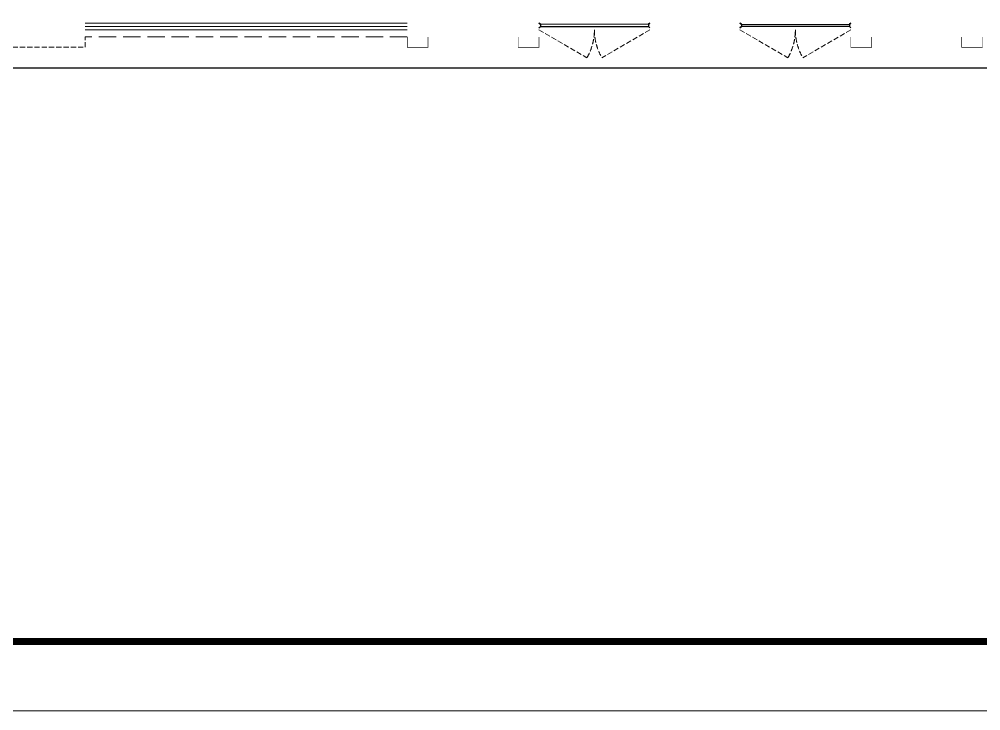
# Model space of a CAD drawing. Extents: x 2803505 to 5851001, y -1372902 to 24339.
# Drawn here: x 3452412 to 3466287, y -808054 to -798081 of the extents above; entities that cross this region are included whole.
import ezdxf

# ---------------------------------------------------------------- set-up
doc = ezdxf.new("R2010")
doc.units = 0
doc.header["$LTSCALE"] = 1000
doc.header["$MEASUREMENT"] = 0
doc.linetypes.add('DASH', pattern=[0.35, 0.25, -0.1])
doc.layers.get('0').update_dxf_attribs({"linetype": 'CONTINUOUS'})
for name, color, linetype in [('!!电气', 1, 'CONTINUOUS'), ('3-栏杆1', 252, 'CONTINUOUS'), ('看线', 185, 'CONTINUOUS')]:
    doc.layers.add(name, color=color, linetype=linetype)
for name, color, linetype, lineweight in [('WINDOW', 146, 'CONTINUOUS', 20), ('图框', 147, 'CONTINUOUS', 20), ('平面-栏杆', 56, 'CONTINUOUS', 15), ('平面-看线', 252, 'CONTINUOUS', 15)]:
    doc.layers.add(name, color=color, linetype=linetype, lineweight=lineweight)

# ---------------------------------------------------------------- blocks, each defined once
blk = doc.blocks.new('ASDFSD')
at = {"layer": '3-栏杆1', "color": 5}
for p, q in [((681763, 334938), (681742, 334955)), ((681742, 334955), (681763, 334938)), ((683322, 334938), (683342, 334955)), ((683342, 334955), (683322, 334938)), ((681742, 334888), (681763, 334908)), ((683322, 334937), (681763, 334938)), ((681763, 334938), (681763, 334908)), ((681763, 334908), (683322, 334908)), ((683322, 334938), (683322, 334908)), ((683322, 334908), (683342, 334888)), ((683342, 334888), (683322, 334908))]:
    blk.add_line(p, q, dxfattribs=at)
blk = doc.blocks.new('A$C100F5A36')
at = {"color": 252, "const_width": 8}
for points in [[(45152, -18982), (45152, -19132), (45452, -19132), (45452, -18982)], [(46752, -18982), (46752, -19132), (47052, -19132), (47052, -18982)], [(51852, -18982), (51852, -19132), (51552, -19132), (51552, -18982)], [(53452, -18982), (53452, -19132), (53152, -19132), (53152, -18982)]]:
    blk.add_lwpolyline(points, dxfattribs=at)
at = {"layer": 'WINDOW', "color": 252, "linetype": 'DASH', "ltscale": 0.3}
for points in [[(47052, -18882), (47745, -19282, 0.131652), (47852, -18882)], [(48652, -18882), (47960, -19282, -0.131652), (47852, -18882)], [(49952, -18882), (50645, -19282, 0.131652), (50752, -18882)], [(51552, -18882), (50860, -19282, -0.131652), (50752, -18882)]]:
    blk.add_lwpolyline(points, format="xyb", dxfattribs=at)
at = {"layer": '平面-栏杆', "color": 252}
for points in [[(45152, -18832), (40502, -18832)], [(45152, -18882), (40502, -18882)]]:
    blk.add_lwpolyline(points, dxfattribs=at)
at = {"layer": '平面-看线', "color": 252}
blk.add_lwpolyline([(45152, -18782), (40502, -18782)], dxfattribs=at)
at = {"layer": '平面-看线', "color": 252, "linetype": 'DASH', "ltscale": 0.3}
blk.add_lwpolyline([(39352, -18982), (39352, -19132), (40502, -19132), (40502, -18982)], dxfattribs=at)
at = {"layer": '平面-看线', "color": 252, "linetype": 'DASH'}
blk.add_lwpolyline([(45152, -18982), (40502, -18982)], dxfattribs=at)
at = {"layer": '看线', "color": 252}
blk.add_lwpolyline([(59402, -18232), (59402, -19432), (39052, -19432), (39052, -17932), (36802, -17932)], dxfattribs=at)
at = {"color": 252}
blk.add_blockref('ASDFSD', (-634690, -353738), dxfattribs=at)
at = {"color": 252, "xscale": -1}
blk.add_blockref('ASDFSD', (733295, -353738), dxfattribs=at)

msp = doc.modelspace()

# ---------------------------------------------------------------- block references
at = {"layer": '!!电气'}
msp.add_blockref('A$C100F5A36', (3412859.7, -779353.6), dxfattribs=at)

# ---------------------------------------------------------------- next in the draw order: linework, layer by layer
at = {"layer": '图框'}
msp.add_lwpolyline([(3410359.7, -748653.6), (3494459.7, -748653.6), (3494459.7, -808053.6), (3410359.7, -808053.6)], close=True, dxfattribs=at)
at = {"layer": '图框', "const_width": 100}
msp.add_lwpolyline([(3493459.7, -807053.6), (3493459.7, -749653.6), (3412859.7, -749653.6), (3412859.7, -807053.6)], close=True, dxfattribs=at)

doc.saveas('drawing.dxf')
